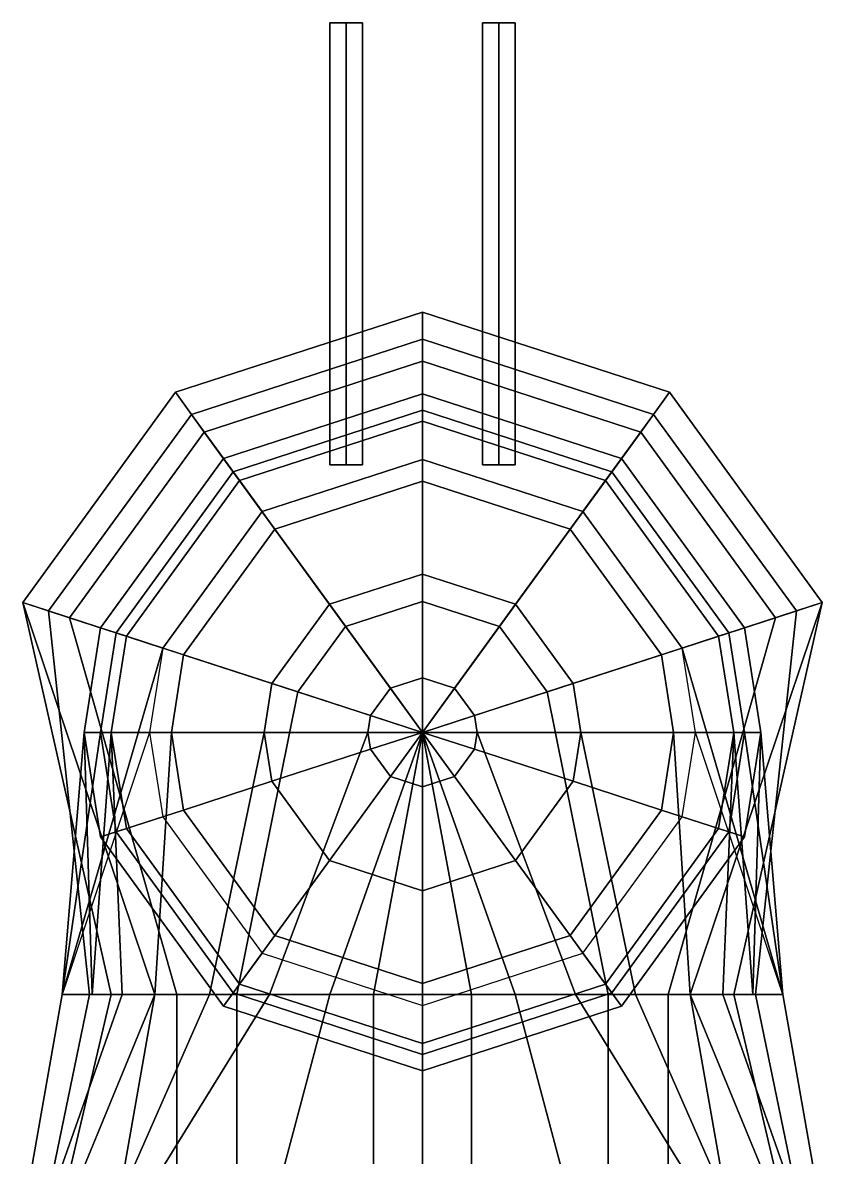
# Model space of a CAD drawing. Header units: millimetres. Extents: x -15.9 to 15.9, y -11.1 to 16.1.
# Drawn here: x -0.732 to 0.732, y 9.082 to 11.16 of the extents above; entities that cross this region are included whole.
import ezdxf

# ---------------------------------------------------------------- set-up
doc = ezdxf.new("R2010")
doc.units = ezdxf.units.MM
doc.layers.add('guns', color=1, linetype='Continuous')
doc.layers.add('turret', color=2, linetype='Continuous')

msp = doc.modelspace()

# ---------------------------------------------------------------- linework, layer by layer
for points in [[(0, 10.63, -0.6900000000000004), (0, 10.54, -0.8300000000000001), (-0.3996939715588823, 10.41013155617496, -0.8300000000000001), (-0.4525946442652051, 10.48294308566871, -0.6900000000000004)], [(0, 10.63, -0.5899999999999999), (0, 10.63, -0.6900000000000004), (-0.4525946442652051, 10.48294308566871, -0.6900000000000004), (-0.4525946442652051, 10.48294308566871, -0.5899999999999999)], [(0, 10.58, -0.46), (0, 10.63, -0.5899999999999999), (-0.4525946442652051, 10.48294308566871, -0.5899999999999999), (-0.4232053816505807, 10.44249223594996, -0.46)], [(0.452594644265206, 10.48294308566871, -0.6900000000000004), (0.3996939715588832, 10.41013155617496, -0.8300000000000001), (3.641184576075318e-15, 10.53999999999999, -0.8300000000000098), (0, 10.63, -0.6900000000000004)], [(0.452594644265206, 10.48294308566871, -0.5899999999999999), (0.452594644265206, 10.48294308566871, -0.6900000000000004), (0, 10.63, -0.6900000000000004), (0, 10.63, -0.5899999999999999)], [(0.4232053816505816, 10.44249223594996, -0.46), (0.452594644265206, 10.48294308566871, -0.5899999999999999), (-1.165734175856414e-15, 10.63, -0.5899999999999999), (0, 10.58, -0.46)], [(0, 10.36, -0.2000000000000002), (0, 10.58, -0.46), (-0.4232053816505807, 10.44249223594996, -0.46), (-0.2938926261462376, 10.26450849718747, -0.2000000000000002)], [(0.2938926261462385, 10.26450849718747, -0.2000000000000002), (0.4232053816505816, 10.44249223594996, -0.46), (0, 10.58, -0.46), (5.551115123125783e-17, 10.36, -0.2000000000000002)], [(0, 10.54, -0.8300000000000001), (0, 10.1, -1.06), (-0.1410684605501947, 10.05416407864999, -1.06), (-0.3996939715588826, 10.41013155617496, -0.8300000000000001)], [(0.3996939715588832, 10.41013155617496, -0.8300000000000001), (0.1410684605501951, 10.05416407864999, -1.06), (-2.775557561562891e-17, 10.1, -1.06), (0, 10.54, -0.8300000000000001)], [(-0.4232053816505807, 10.44249223594996, -0.46), (-0.4525946442652051, 10.48294308566871, -0.5899999999999999), (-0.7323135175472686, 10.09794308566871, -0.5899999999999999), (-0.6847606917325102, 10.08249223594996, -0.46)], [(-0.4525946442652051, 10.48294308566871, -0.5899999999999999), (-0.4525946442652051, 10.48294308566871, -0.6900000000000004), (-0.7323135175472686, 10.09794308566871, -0.6900000000000004), (-0.7323135175472686, 10.09794308566871, -0.5899999999999999)], [(-0.4525946442652051, 10.48294308566871, -0.6900000000000004), (-0.3996939715588823, 10.41013155617496, -0.8300000000000001), (-0.6467184310807053, 10.07013155617496, -0.8300000000000001), (-0.7323135175472686, 10.09794308566871, -0.6900000000000004)], [(0.7323135175472704, 10.09794308566871, -0.6900000000000004), (0.6467184310807053, 10.07013155617496, -0.8300000000000001), (0.3996939715588832, 10.41013155617496, -0.8300000000000001), (0.452594644265206, 10.48294308566871, -0.6900000000000004)], [(0.684760691732512, 10.08249223594996, -0.46), (0.7323135175472704, 10.09794308566871, -0.5899999999999999), (0.4525946442652048, 10.48294308566871, -0.5899999999999999), (0.4232053816505816, 10.44249223594996, -0.46)], [(0.7323135175472704, 10.09794308566871, -0.5899999999999999), (0.7323135175472704, 10.09794308566871, -0.6900000000000004), (0.452594644265206, 10.48294308566871, -0.6900000000000004), (0.452594644265206, 10.48294308566871, -0.5899999999999999)], [(-0.2938926261462376, 10.26450849718747, -0.2000000000000002), (-0.4232053816505807, 10.44249223594996, -0.46), (-0.6847606917325102, 10.08249223594996, -0.46), (-0.4755282581475786, 10.01450849718747, -0.2000000000000002)], [(0.4755282581475786, 10.01450849718747, -0.2000000000000002), (0.684760691732512, 10.08249223594996, -0.46), (0.4232053816505816, 10.44249223594996, -0.46), (0.2938926261462385, 10.26450849718747, -0.2000000000000002)], [(-0.3996939715588823, 10.41013155617496, -0.8300000000000001), (-0.1410684605501951, 10.05416407864999, -1.06), (-0.2282535639108385, 9.934164078649987, -1.06), (-0.6467184310807053, 10.07013155617496, -0.8300000000000001)], [(0.6467184310807053, 10.07013155617496, -0.8300000000000001), (0.2282535639108385, 9.934164078649987, -1.06), (0.141068460550195, 10.05416407864999, -1.06), (0.3996939715588832, 10.41013155617496, -0.8300000000000001)], [(0, 10.36, -0.1100000000000003), (0, 10.36, -0.2000000000000002), (-0.2938926261462376, 10.26450849718747, -0.2000000000000002), (-0.2938926261462376, 10.26450849718747, -0.1100000000000003)], [(0.2938926261462385, 10.26450849718747, -0.1100000000000003), (0.2938926261462385, 10.26450849718747, -0.2000000000000002), (0, 10.36, -0.2000000000000002), (0, 10.36, -0.1100000000000003)], [(-0.2938926261462376, 10.26450849718747, -0.1100000000000003), (-0.2938926261462376, 10.26450849718747, -0.2000000000000002), (-0.4755282581475786, 10.01450849718747, -0.2000000000000002), (-0.4755282581475786, 10.01450849718747, -0.1100000000000003)], [(0.4755282581475786, 10.01450849718747, -0.1100000000000003), (0.4755282581475786, 10.01450849718747, -0.2000000000000002), (0.2938926261462385, 10.26450849718747, -0.2000000000000002), (0.2938926261462385, 10.26450849718747, -0.1100000000000003)], [(-0.7323135175472686, 10.09794308566871, -0.6900000000000004), (-0.6467184310807053, 10.07013155617496, -0.8300000000000001), (-0.4500000000000028, 9.38, -1.150000000000001), (-0.4899999999999949, 9.38, -1.13)], [(-0.7323135175472686, 10.09794308566871, -0.5899999999999999), (-0.7323135175472686, 10.09794308566871, -0.6900000000000004), (-0.4899999999999949, 9.38, -1.13), (-0.5700000000000003, 9.38, -1.05)], [(-0.6847606917325102, 10.08249223594996, -0.46), (-0.7323135175472686, 10.09794308566871, -0.5899999999999999), (-0.5700000000000003, 9.38, -1.05), (-0.6099999999999994, 9.38, -0.910000000000001)], [(-0.4755282581475786, 10.01450849718747, -0.2000000000000002), (-0.6847606917325102, 10.08249223594996, -0.46), (-0.6099999999999994, 9.38, -0.910000000000001), (-0.6599999999999966, 9.38, -0.6200000000000001)], [(0, 10.1, -1.06), (0, 9.86, -1.120000000000001), (0, 9.86, -1.120000000000001), (-0.1410684605501947, 10.05416407864999, -1.06)], [(0.1410684605501951, 10.05416407864999, -1.06), (3.635980405647388e-15, 9.86, -1.120000000000001), (3.635980405647388e-15, 9.86, -1.120000000000001), (-2.775557561562891e-17, 10.1, -1.06)], [(0.4899999999999943, 9.379999999999992, -1.13), (0.4500000000000023, 9.379999999999992, -1.150000000000001), (0.6467184310807053, 10.07013155617496, -0.8300000000000001), (0.7323135175472715, 10.09794308566871, -0.6900000000000004)], [(0.6599999999999961, 9.379999999999992, -0.6200000000000001), (0.6099999999999989, 9.379999999999992, -0.910000000000001), (0.684760691732512, 10.08249223594996, -0.46), (0.4755282581475786, 10.01450849718747, -0.2000000000000002)], [(0.5699999999999926, 9.379999999999992, -1.05), (0.4899999999999943, 9.379999999999992, -1.13), (0.7323135175472715, 10.09794308566871, -0.6900000000000004), (0.7323135175472715, 10.09794308566871, -0.5899999999999999)], [(0.6099999999999989, 9.379999999999992, -0.910000000000001), (0.5699999999999926, 9.379999999999992, -1.05), (0.7323135175472704, 10.09794308566871, -0.5899999999999999), (0.684760691732512, 10.08249223594996, -0.46)], [(-0.6467184310807053, 10.07013155617496, -0.8300000000000001), (-0.2282535639108385, 9.934164078649987, -1.06), (-0.3400000000000034, 9.38, -1.170000000000001), (-0.4500000000000028, 9.38, -1.150000000000001)], [(0.4500000000000023, 9.379999999999992, -1.150000000000001), (0.3400000000000029, 9.379999999999992, -1.170000000000001), (0.2282535639108385, 9.934164078649987, -1.06), (0.6467184310807053, 10.07013155617496, -0.8300000000000001)], [(-0.1410684605501947, 10.05416407864999, -1.06), (4.996003610813204e-16, 9.860000000000001, -1.12), (0, 9.860000000000001, -1.12), (-0.2282535639108385, 9.934164078649987, -1.06)], [(0.2282535639108385, 9.934164078649987, -1.06), (3.635980405647388e-15, 9.860000000000003, -1.12), (3.635980405647388e-15, 9.860000000000003, -1.12), (0.141068460550195, 10.05416407864999, -1.06)], [(-0.4755282581475786, 10.01450849718747, -0.1100000000000003), (-0.4755282581475786, 10.01450849718747, -0.2000000000000002), (-0.6599999999999966, 9.38, -0.6200000000000001), (-0.6599999999999966, 9.38, -0.1100000000000003)], [(0.659999999999996, 9.379999999999992, -0.1100000000000003), (0.659999999999996, 9.379999999999992, -0.6200000000000001), (0.4755282581475786, 10.01450849718747, -0.2000000000000002), (0.4755282581475786, 10.01450849718747, -0.1100000000000003)], [(0, 9.38, -1.2), (-0.3400000000000034, 9.38, -1.170000000000001), (-0.2282535639108385, 9.934164078649987, -1.06), (0, 9.859999999999994, -1.120000000000002)], [(-1.115774139748282e-14, 9.859999999999998, -1.119999999999999), (0.2282535639108385, 9.934164078649987, -1.06), (0.3400000000000029, 9.379999999999992, -1.170000000000001), (0, 9.38, -1.2)], [(-0.6199999999999992, 9.860000000000001, 0.1900000000000004), (-0.6199999999999992, 9.860000000000001, 0.05999999999999961), (-0.6599999999999966, 9.38, -0.1100000000000003), (-0.6049999999999969, 9.38, 0.1749999999999998)], [(-0.6199999999999992, 9.860000000000001, 0.05999999999999961), (-0.5899999999999999, 9.860000000000001, -0.009999999999999787), (-0.6599999999999966, 9.38, -0.1100000000000003)], [(-0.5899999999999999, 9.860000000000001, -0.009999999999999787), (-0.5, 9.860000000000001, -0.1100000000000003), (-0.6599999999999966, 9.38, -0.1100000000000003)], [(-0.5700000000000003, 9.860000000000001, 0.3600000000000003), (-0.5700000000000003, 9.860000000000001, 0.3600000000000003), (-0.6199999999999992, 9.860000000000001, 0.1900000000000004), (-0.6049999999999969, 9.38, 0.1749999999999998)], [(-0.5700000000000003, 9.860000000000001, 0.3600000000000003), (-0.5700000000000003, 9.860000000000001, 0.3600000000000003), (-0.6049999999999969, 9.38, 0.1749999999999998), (-0.5499999999999972, 9.38, 0.46)], [(-0.4599999999999991, 9.860000000000001, 0.54), (-0.5700000000000003, 9.860000000000001, 0.3600000000000003), (-0.5499999999999972, 9.38, 0.46), (-0.4899999999999949, 9.38, 0.5900000000000007)], [(-0.2899999999999991, 9.860000000000001, 0.6900000000000004), (-0.4599999999999991, 9.860000000000001, 0.54), (-0.4899999999999949, 9.38, 0.5900000000000007), (-0.3900000000000006, 9.38, 0.71)], [(-0.0999999999999996, 9.860000000000001, 0.7700000000000005), (-0.2899999999999991, 9.860000000000001, 0.6900000000000004), (-0.3900000000000006, 9.38, 0.71), (-0.2800000000000009, 9.38, 0.79)], [(-2.092909179296498e-13, 9.859999999999063, 0.800000000000078), (-0.09999999999999964, 9.860000000000001, 0.7700000000000005), (-0.2800000000000011, 9.38, 0.79), (-0.1700000000000019, 9.38, 0.830000000000001)], [(-1.006139616066548e-14, 9.859999999999626, 0.8000000000000425), (-1.006139616066548e-14, 9.859999999999626, 0.8000000000000425), (-0.1700000000000017, 9.38, 0.830000000000001), (-0.09000000000000341, 9.379999999999923, 0.8500000000000085)], [(-0.0899999999999892, 9.379999999999999, 0.8500000000000005), (0.09000000000000286, 9.379999999999992, 0.8500000000000005), (-5.694056337557056e-14, 9.859999999999877, 0.8000000000000167)], [(0.09000000000000286, 9.379999999999992, 0.8500000000000005), (0.1700000000000012, 9.379999999999992, 0.830000000000001), (2.828293155232586e-12, 9.859999999999063, 0.8000000000009893)], [(0.1700000000000012, 9.379999999999992, 0.830000000000001), (0.2800000000000006, 9.379999999999992, 0.79), (0.1000000000000032, 9.860000000000001, 0.7700000000000005), (4.890504667898199e-12, 9.859999999993242, 0.8000000000025045)], [(0.2800000000000005, 9.379999999999992, 0.79), (0.39, 9.379999999999992, 0.71), (0.2900000000000027, 9.860000000000001, 0.6900000000000004), (0.1000000000000032, 9.860000000000001, 0.7700000000000005)], [(0.39, 9.379999999999992, 0.71), (0.4899999999999943, 9.379999999999992, 0.5900000000000007), (0.4600000000000026, 9.860000000000001, 0.54), (0.2900000000000026, 9.860000000000001, 0.6900000000000004)], [(0.4899999999999943, 9.379999999999992, 0.5900000000000007), (0.5499999999999966, 9.379999999999992, 0.46), (0.5700000000000038, 9.860000000000001, 0.3600000000000003), (0.4600000000000026, 9.860000000000001, 0.54)], [(0.659999999999996, 9.379999999999992, -0.1100000000000003), (0.659999999999996, 9.379999999999992, -0.1100000000000003), (0.5000000000000036, 9.860000000000001, -0.1100000000000003), (0.5900000000000034, 9.860000000000001, -0.009999999999999787)], [(0.5499999999999966, 9.379999999999992, 0.46), (0.6049999999999963, 9.379999999999992, 0.1749999999999998), (0.5700000000000038, 9.860000000000001, 0.3600000000000003)], [(0.5700000000000038, 9.860000000000001, 0.3600000000000003), (0.6049999999999963, 9.379999999999992, 0.1749999999999998), (0.6200000000000028, 9.860000000000001, 0.1900000000000004)], [(0.659999999999996, 9.379999999999992, -0.1100000000000003), (0.659999999999996, 9.379999999999992, -0.1100000000000003), (0.5900000000000034, 9.860000000000001, -0.009999999999999787), (0.6200000000000028, 9.860000000000001, 0.05999999999999961)], [(0.6049999999999963, 9.379999999999992, 0.1749999999999998), (0.659999999999996, 9.379999999999992, -0.1100000000000003), (0.6200000000000028, 9.860000000000001, 0.05999999999999961), (0.6200000000000028, 9.860000000000001, 0.1900000000000004)], [(-0.5499999999999972, 9.38, 0.46), (-0.6599999999999966, 9.38, -0.1100000000000003), (-0.7199999999999989, 9.040000000000001, 0.1399999999999997), (-0.6699999999999946, 9.040000000000001, 0.46)], [(-0.6599999999999966, 9.38, -0.6200000000000001), (-0.6099999999999994, 9.38, -0.910000000000001), (-0.6799999999999997, 9.040000000000001, -0.910000000000001), (-0.7199999999999989, 9.040000000000001, -0.6200000000000001)], [(-0.6599999999999966, 9.38, -0.1100000000000003), (-0.6599999999999966, 9.38, -0.6200000000000001), (-0.7199999999999989, 9.040000000000001, -0.6200000000000001), (-0.7199999999999989, 9.040000000000001, 0.1399999999999997)], [(-0.6099999999999994, 9.38, -0.910000000000001), (-0.5700000000000003, 9.38, -1.05), (-0.6499999999999986, 9.040000000000001, -1.06), (-0.6799999999999997, 9.040000000000001, -0.910000000000001)], [(-0.4899999999999949, 9.38, 0.5900000000000007), (-0.5499999999999972, 9.38, 0.46), (-0.6699999999999946, 9.040000000000001, 0.46), (-0.6300000000000026, 9.040000000000001, 0.6100000000000003)], [(-0.5700000000000003, 9.38, -1.05), (-0.4899999999999949, 9.38, -1.13), (-0.5500000000000043, 9.040000000000001, -1.150000000000001), (-0.6499999999999986, 9.040000000000001, -1.06)], [(-0.3900000000000006, 9.38, 0.71), (-0.4899999999999949, 9.38, 0.5900000000000007), (-0.6300000000000026, 9.040000000000001, 0.6100000000000003), (-0.5399999999999991, 9.040000000000001, 0.7600000000000007)], [(-0.4899999999999949, 9.38, -1.13), (-0.4500000000000028, 9.38, -1.150000000000001), (-0.4499999999999957, 9.040000000000001, -1.180000000000001), (-0.5500000000000043, 9.040000000000001, -1.150000000000001)], [(-0.2800000000000011, 9.38, 0.79), (-0.3900000000000006, 9.38, 0.71), (-0.5399999999999991, 9.040000000000001, 0.7600000000000007), (-0.490000000000002, 9.040000000000001, 0.79)], [(-0.1700000000000017, 9.38, 0.830000000000001), (-0.2800000000000011, 9.38, 0.79), (-0.490000000000002, 9.040000000000001, 0.79), (-0.259999999999998, 9.040000000000001, 0.8800000000000003)], [(-0.4500000000000028, 9.38, -1.150000000000001), (-0.3400000000000034, 9.38, -1.170000000000001), (-0.3399999999999963, 9.040000000000001, -1.2), (-0.4499999999999957, 9.040000000000001, -1.180000000000001)], [(-5.551115123125783e-16, 9.040000000000001, -1.22), (-0.3399999999999963, 9.040000000000001, -1.2), (-0.3400000000000034, 9.38, -1.170000000000001), (0, 9.38, -1.2)], [(-0.09000000000000341, 9.38, 0.8500000000000005), (-0.1700000000000017, 9.38, 0.830000000000001), (-0.259999999999998, 9.040000000000001, 0.8800000000000003), (-0.0899999999999963, 9.040000000000001, 0.9200000000000004)], [(-0.0899999999999963, 9.040000000000001, 0.9200000000000004), (0.08999999999999575, 9.039999999999996, 0.9200000000000004), (0.09000000000000286, 9.379999999999992, 0.8500000000000005), (-0.09000000000000341, 9.38, 0.8500000000000005)], [(0, 9.38, -1.2), (0.3400000000000029, 9.379999999999992, -1.170000000000001), (0.3399999999999958, 9.039999999999996, -1.2), (-5.551115123125783e-16, 9.040000000000001, -1.22)], [(0.08999999999999575, 9.039999999999996, 0.9200000000000004), (0.2599999999999975, 9.039999999999996, 0.8800000000000003), (0.1700000000000012, 9.379999999999992, 0.830000000000001), (0.09000000000000286, 9.379999999999992, 0.8500000000000005)], [(0.2599999999999975, 9.039999999999996, 0.8800000000000003), (0.4900000000000014, 9.039999999999996, 0.79), (0.2800000000000006, 9.379999999999992, 0.79), (0.1700000000000012, 9.379999999999992, 0.830000000000001)], [(0.4900000000000014, 9.039999999999996, 0.79), (0.5399999999999986, 9.039999999999996, 0.7600000000000007), (0.39, 9.379999999999992, 0.71), (0.2800000000000006, 9.379999999999992, 0.79)], [(0.4499999999999952, 9.039999999999996, -1.180000000000001), (0.3399999999999958, 9.039999999999996, -1.2), (0.3400000000000029, 9.379999999999992, -1.170000000000001), (0.4500000000000023, 9.379999999999992, -1.150000000000001)], [(0.5399999999999986, 9.039999999999996, 0.7600000000000007), (0.630000000000002, 9.039999999999996, 0.6100000000000003), (0.4899999999999943, 9.379999999999992, 0.5900000000000007), (0.39, 9.379999999999992, 0.71)], [(0.5500000000000037, 9.039999999999996, -1.150000000000001), (0.4499999999999952, 9.039999999999996, -1.180000000000001), (0.4500000000000023, 9.379999999999992, -1.150000000000001), (0.4899999999999943, 9.379999999999992, -1.13)], [(0.649999999999998, 9.039999999999996, -1.06), (0.5500000000000037, 9.039999999999996, -1.150000000000001), (0.4899999999999943, 9.379999999999992, -1.13), (0.5699999999999926, 9.379999999999992, -1.05)], [(0.630000000000002, 9.039999999999996, 0.6100000000000003), (0.669999999999994, 9.039999999999996, 0.46), (0.5499999999999966, 9.379999999999992, 0.46), (0.4899999999999943, 9.379999999999992, 0.5900000000000007)], [(0.669999999999994, 9.039999999999996, 0.46), (0.7199999999999983, 9.039999999999996, 0.1399999999999997), (0.659999999999996, 9.379999999999992, -0.1100000000000003), (0.5499999999999966, 9.379999999999992, 0.46)], [(0.6799999999999992, 9.039999999999996, -0.910000000000001), (0.649999999999998, 9.039999999999996, -1.06), (0.5699999999999926, 9.379999999999992, -1.05), (0.6099999999999989, 9.379999999999992, -0.910000000000001)], [(0.7199999999999983, 9.039999999999996, -0.6200000000000001), (0.6799999999999992, 9.039999999999996, -0.910000000000001), (0.6099999999999989, 9.379999999999992, -0.910000000000001), (0.659999999999996, 9.379999999999992, -0.6200000000000001)], [(0.7199999999999983, 9.039999999999996, 0.1399999999999997), (0.7199999999999983, 9.039999999999996, -0.6200000000000001), (0.659999999999996, 9.379999999999992, -0.6200000000000001), (0.659999999999996, 9.379999999999992, -0.1100000000000003)]]:
    msp.add_3dface(points)
at = {"layer": 'guns'}
for points in [[(-0.17, 10.35, 0.08000000000000007), (-0.1400000000000001, 10.35, 0.1100000000000003), (-0.14, 11.16, 0.1100000000000003), (-0.17, 11.16, 0.08000000000000007)], [(-0.1400000000000001, 10.35, 0.04999999999999982), (-0.17, 10.35, 0.08000000000000007), (-0.17, 11.16, 0.08000000000000007), (-0.14, 11.16, 0.04999999999999982)], [(-0.17, 11.16, 0.08000000000000007), (-0.14, 11.16, 0.1100000000000003), (-0.11, 11.16, 0.08000000000000007), (-0.14, 11.16, 0.04999999999999982)], [(-0.1400000000000001, 10.35, 0.1100000000000003), (-0.1100000000000001, 10.35, 0.08000000000000007), (-0.11, 11.16, 0.08000000000000007), (-0.14, 11.16, 0.1100000000000003)], [(-0.1100000000000001, 10.35, 0.08000000000000007), (-0.1400000000000001, 10.35, 0.04999999999999982), (-0.14, 11.16, 0.04999999999999982), (-0.11, 11.16, 0.08000000000000007)], [(0.11, 11.16, 0.08000000000000007), (0.14, 11.16, 0.1100000000000003), (0.17, 11.16, 0.08000000000000007), (0.14, 11.16, 0.04999999999999982)], [(0.14, 10.35, 0.04999999999999982), (0.11, 10.35, 0.08000000000000007), (0.11, 11.16, 0.08000000000000007), (0.14, 11.16, 0.04999999999999982)], [(0.11, 10.35, 0.08000000000000007), (0.14, 10.35, 0.1100000000000003), (0.14, 11.16, 0.1100000000000003), (0.11, 11.16, 0.08000000000000007)], [(0.1699999999999999, 10.35, 0.08000000000000007), (0.14, 10.35, 0.04999999999999982), (0.14, 11.16, 0.04999999999999982), (0.17, 11.16, 0.08000000000000007)], [(0.14, 10.35, 0.1100000000000003), (0.1699999999999999, 10.35, 0.08000000000000007), (0.17, 11.16, 0.08000000000000007), (0.14, 11.16, 0.1100000000000003)]]:
    msp.add_3dface(points, dxfattribs=at)
at = {"layer": 'turret'}
for points in [[(0, 10.48, 0.05999999999999961), (-0.3644268564213351, 10.36159053651247, 0.05999999999999961), (-0.3644268564213351, 10.36159053651247, 0.1900000000000004), (0, 10.48, 0.1900000000000004)], [(0, 10.45, -0.009999999999999787), (-0.3467932988525643, 10.33732002668122, -0.009999999999999787), (-0.3644268564213345, 10.36159053651247, 0.05999999999999961), (-1.332267629550188e-15, 10.48, 0.05999999999999961)], [(-1.332267629550188e-15, 10.48, 0.1900000000000066), (-0.3644268564213403, 10.36159053651246, 0.1899999999999977), (-0.3350375938067112, 10.32113968679372, 0.3600000000000003), (0, 10.43, 0.3600000000000003)], [(0.3644268564213347, 10.36159053651247, 0.05999999999999961), (-1.332267629550188e-15, 10.48, 0.05999999999999961), (-1.332267629550188e-15, 10.48, 0.1900000000000004), (0.3644268564213347, 10.36159053651247, 0.1900000000000004)], [(0.3467932988525613, 10.33732002668122, -0.009999999999999787), (-7.105427357601002e-15, 10.45, -0.01000000000000512), (-1.332267629550188e-15, 10.48, 0.05999999999999428), (0.3644268564213347, 10.36159053651247, 0.05999999999999339)], [(0.3644268564213347, 10.36159053651247, 0.1900000000000004), (-6.272760089132134e-15, 10.47999999999999, 0.1900000000000066), (0, 10.43, 0.3600000000000003), (0.3350375938067121, 10.32113968679372, 0.3600000000000003)], [(0, 10.36, -0.1100000000000003), (-0.2938926261462376, 10.26450849718747, -0.1100000000000003), (-0.3467932988525643, 10.33732002668122, -0.009999999999999787), (0, 10.45, -0.009999999999999787)], [(0.2938926261462385, 10.26450849718747, -0.1100000000000003), (0, 10.36, -0.1100000000000003), (-7.105427357601002e-15, 10.45, -0.01000000000000512), (0.3467932988525613, 10.33732002668122, -0.009999999999999787)], [(0, 10.43, 0.3600000000000003), (-0.3350375938067112, 10.32113968679372, 0.3600000000000003), (-0.2703812160545399, 10.23214781741247, 0.5399999999999867), (0, 10.32, 0.54)], [(0.3350375938067121, 10.32113968679372, 0.3600000000000003), (0, 10.43, 0.3600000000000003), (0, 10.32, 0.54), (0.2703812160545391, 10.23214781741247, 0.54)], [(-0.3644268564213338, 10.36159053651247, 0.05999999999999961), (-0.5896550401029952, 10.05159053651247, 0.05999999999999961), (-0.5896550401029952, 10.05159053651247, 0.1900000000000004), (-0.3644268564213338, 10.36159053651247, 0.1900000000000004)], [(-0.3467932988525604, 10.33732002668122, -0.009999999999999787), (-0.5611233446141419, 10.04232002668122, -0.009999999999999787), (-0.5896550401029949, 10.05159053651247, 0.05999999999999517), (-0.3644268564213334, 10.36159053651247, 0.05999999999999517)], [(-0.3644268564213341, 10.36159053651247, 0.1900000000000048), (-0.5896550401029955, 10.05159053651247, 0.1900000000000048), (-0.5421022142882386, 10.03613968679372, 0.3600000000000003), (-0.3350375938067112, 10.32113968679372, 0.3600000000000003)], [(0.589655040102997, 10.05159053651247, 0.1900000000000004), (0.3644268564213347, 10.36159053651247, 0.1900000000000004), (0.3350375938067121, 10.32113968679372, 0.3600000000000003), (0.5421022142882403, 10.03613968679372, 0.3600000000000003)], [(0.5611233446141419, 10.04232002668122, -0.009999999999999787), (0.3467932988525542, 10.33732002668121, -0.01000000000000512), (0.3644268564213333, 10.36159053651247, 0.05999999999999428), (0.589655040102997, 10.05159053651247, 0.05999999999999961)], [(0.589655040102997, 10.05159053651247, 0.05999999999999961), (0.3644268564213347, 10.36159053651247, 0.05999999999999339), (0.3644268564213347, 10.36159053651247, 0.1899999999999942), (0.589655040102997, 10.05159053651247, 0.1900000000000004)], [(-0.2938926261462376, 10.26450849718747, -0.1100000000000003), (-0.4755282581475786, 10.01450849718747, -0.1100000000000003), (-0.5611233446141384, 10.04232002668122, -0.009999999999994458), (-0.3467932988525587, 10.33732002668122, -0.009999999999994458)], [(0.4755282581475786, 10.01450849718747, -0.1100000000000003), (0.2938926261462385, 10.26450849718747, -0.1100000000000003), (0.3467932988525542, 10.33732002668121, -0.01000000000000512), (0.5611233446141419, 10.04232002668122, -0.009999999999999787)], [(-0.3350375938067112, 10.32113968679372, 0.3600000000000003), (-0.5421022142882402, 10.03613968679372, 0.3600000000000048), (-0.4374859974957719, 10.00214781741248, 0.54), (-0.2703812160545382, 10.23214781741247, 0.54)], [(0, 10.32, 0.54), (-0.2703812160545399, 10.23214781741247, 0.5399999999999867), (-0.1704577231648177, 10.09461492836873, 0.6900000000000004), (0, 10.15, 0.6900000000000004)], [(0.2703812160545391, 10.23214781741247, 0.54), (7.271960811294775e-15, 10.32000000000001, 0.5399999999999867), (0, 10.15, 0.6900000000000004), (0.1704577231648186, 10.09461492836873, 0.6900000000000004)], [(0.5421022142882403, 10.03613968679372, 0.3600000000000003), (0.3350375938067121, 10.32113968679372, 0.3600000000000003), (0.2703812160545391, 10.23214781741247, 0.54), (0.4374859974957719, 10.00214781741247, 0.54)], [(-0.270381216054538, 10.23214781741249, 0.5399999999999867), (-0.4374859974957774, 10.00214781741248, 0.5399999999999903), (-0.2758063897255951, 9.949614928368735, 0.6900000000000004), (-0.1704577231648177, 10.09461492836873, 0.6900000000000004)], [(0.4374859974957719, 10.00214781741247, 0.54), (0.2703812160545236, 10.23214781741248, 0.5399999999999867), (0.1704577231648186, 10.09461492836873, 0.6900000000000004), (0.2758063897255951, 9.949614928368733, 0.6900000000000004)], [(0, 10.15, 0.6900000000000004), (-0.1704577231648177, 10.09461492836873, 0.6900000000000004), (-0.05877852522924835, 9.940901699437491, 0.7700000000000005), (0, 9.96, 0.7700000000000005)], [(0.1704577231648186, 10.09461492836873, 0.6900000000000004), (0, 10.15, 0.6900000000000004), (0, 9.96, 0.7700000000000005), (0.05877852522924876, 9.940901699437495, 0.7700000000000005)], [(-0.1704577231648177, 10.09461492836873, 0.6900000000000004), (-0.2758063897256007, 9.949614928368737, 0.6899999999999906), (-0.09510565162951679, 9.890901699437494, 0.7700000000000005), (-0.05877852522924787, 9.940901699437495, 0.7700000000000005)], [(0.2758063897255951, 9.949614928368733, 0.6900000000000004), (0.1704577231648186, 10.09461492836873, 0.6900000000000004), (0.05877852522924876, 9.940901699437495, 0.7700000000000005), (0.09510565162951679, 9.890901699437494, 0.7700000000000005)], [(-0.5896550401029939, 10.05159053651247, 0.05999999999999961), (-0.6199999999999992, 9.860000000000001, 0.05999999999999961), (-0.6199999999999992, 9.860000000000001, 0.1900000000000004), (-0.5896550401029939, 10.05159053651247, 0.1900000000000004)], [(-0.5611233446141403, 10.04232002668122, -0.009999999999994458), (-0.5899999999999999, 9.860000000000001, -0.009999999999999787), (-0.6199999999999992, 9.860000000000001, 0.05999999999999961), (-0.5896550401029952, 10.05159053651247, 0.05999999999999961)], [(-0.5896550401029937, 10.05159053651247, 0.1900000000000048), (-0.6199999999999992, 9.860000000000001, 0.1900000000000004), (-0.5700000000000003, 9.860000000000001, 0.3600000000000003), (-0.5421022142882386, 10.03613968679372, 0.3600000000000003)], [(-0.4755282581475786, 10.01450849718747, -0.1100000000000003), (-0.5, 9.860000000000001, -0.1100000000000003), (-0.5899999999999999, 9.860000000000001, -0.009999999999999787), (-0.5611233446141403, 10.04232002668122, -0.009999999999994458)], [(0.5000000000000036, 9.860000000000001, -0.1100000000000003), (0.4755282581475786, 10.01450849718747, -0.1100000000000003), (0.561123344614143, 10.04232002668122, -0.009999999999999787), (0.5900000000000034, 9.860000000000001, -0.009999999999999787)], [(0.6200000000000028, 9.860000000000001, 0.1900000000000004), (0.589655040102997, 10.05159053651247, 0.1900000000000004), (0.5421022142882403, 10.03613968679372, 0.3600000000000003), (0.5700000000000038, 9.860000000000001, 0.3600000000000003)], [(0.5900000000000034, 9.860000000000001, -0.009999999999999787), (0.561123344614143, 10.04232002668122, -0.009999999999999787), (0.5896550401029945, 10.05159053651248, 0.05999999999999961), (0.6200000000000028, 9.860000000000001, 0.05999999999999961)], [(0.6200000000000028, 9.860000000000001, 0.05999999999999961), (0.589655040102997, 10.05159053651247, 0.05999999999999339), (0.589655040102997, 10.05159053651247, 0.1900000000000004), (0.6200000000000028, 9.860000000000001, 0.1900000000000004)], [(-0.5421022142882386, 10.03613968679372, 0.3600000000000003), (-0.5700000000000003, 9.860000000000001, 0.3600000000000003), (-0.4599999999999991, 9.860000000000001, 0.54), (-0.4374859974957719, 10.00214781741248, 0.54)], [(0.5700000000000038, 9.860000000000001, 0.3600000000000003), (0.5421022142882403, 10.03613968679372, 0.3600000000000003), (0.4374859974957505, 10.00214781741247, 0.5400000000000027), (0.4600000000000026, 9.860000000000001, 0.54)], [(-0.4374859974957789, 10.00214781741248, 0.5399999999999876), (-0.4599999999999991, 9.860000000000001, 0.54), (-0.2899999999999991, 9.860000000000001, 0.6900000000000004), (-0.2758063897255951, 9.949614928368735, 0.6900000000000004)], [(0.4600000000000026, 9.860000000000001, 0.54), (0.4374859974957505, 10.00214781741247, 0.5400000000000027), (0.2758063897255951, 9.949614928368733, 0.6900000000000004), (0.2900000000000027, 9.860000000000001, 0.6900000000000004)], [(0, 9.96, 0.7700000000000005), (-0.05877852522924835, 9.940901699437491, 0.7700000000000005), (-1.006139616066548e-14, 9.859999999999985, 0.8000000000000034)], [(0.05877852522924876, 9.940901699437495, 0.7700000000000005), (2.933764342571976e-14, 9.960000000000042, 0.7700000000000005), (-5.694056337546272e-14, 9.860000000000001, 0.7999999999999794)], [(-0.2758063897255951, 9.949614928368735, 0.6900000000000004), (-0.2899999999999991, 9.860000000000001, 0.6900000000000004), (-0.09999999999999964, 9.860000000000001, 0.7700000000000005), (-0.09510565162954035, 9.890901699437501, 0.7699999999999898)], [(-0.05877852522924787, 9.940901699437495, 0.7700000000000005), (-0.09510565162951853, 9.890901699437494, 0.7699999999999969), (-4.996003610813204e-15, 9.859999999999985, 0.8000000000000052), (-7.244205235679146e-15, 9.860000000000001, 0.799999999999998)], [(0.09510565162951679, 9.890901699437494, 0.7700000000000005), (0.05877852522924876, 9.940901699437637, 0.7699999999999578), (1.644517855226013e-14, 9.859999999999978, 0.8000000000000123)], [(0.2900000000000027, 9.860000000000001, 0.6900000000000004), (0.2758063897255119, 9.949614928368707, 0.690000000000043), (0.09510565162938163, 9.890901699437538, 0.7700000000000431), (0.1000000000000032, 9.860000000000001, 0.7700000000000005)], [(-0.09510565162951679, 9.890901699437494, 0.7700000000000005), (-0.09999999999999964, 9.860000000000001, 0.7700000000000005), (-5.694056337546272e-14, 9.860000000000001, 0.7999999999999892)], [(0.1000000000000032, 9.860000000000001, 0.7700000000000005), (0.09510565162938163, 9.890901699437538, 0.7700000000000431), (-5.694056337546272e-14, 9.860000000000078, 0.7999999999999714)], [(-0.5900000000000034, 9.860000000000001, -0.009999999999999787), (-0.5611233446141431, 9.677679973318787, -0.009999999999999787), (-0.5896550401029946, 9.668409463487519, 0.05999999999999961), (-0.6200000000000028, 9.860000000000001, 0.05999999999999961)], [(-0.6200000000000028, 9.860000000000001, 0.05999999999999961), (-0.5896550401029971, 9.668409463487535, 0.05999999999999339), (-0.5896550401029971, 9.668409463487537, 0.1900000000000004), (-0.6200000000000028, 9.860000000000001, 0.1900000000000004)], [(-0.6200000000000028, 9.860000000000001, 0.1900000000000004), (-0.5896550401029971, 9.668409463487537, 0.1900000000000004), (-0.5421022142882405, 9.683860313206283, 0.3600000000000003), (-0.5700000000000038, 9.860000000000001, 0.3600000000000003)], [(-0.5000000000000036, 9.860000000000001, -0.1100000000000003), (-0.4755282581475786, 9.70549150281253, -0.1100000000000003), (-0.5611233446141431, 9.677679973318787, -0.009999999999999787), (-0.5900000000000034, 9.860000000000001, -0.009999999999999787)], [(-0.5700000000000038, 9.860000000000001, 0.3600000000000003), (-0.5421022142882405, 9.683860313206283, 0.3600000000000003), (-0.4374859974957505, 9.717852182587531, 0.5400000000000027), (-0.4600000000000026, 9.860000000000001, 0.54)], [(-0.4600000000000026, 9.860000000000001, 0.54), (-0.4374859974957505, 9.717852182587531, 0.5400000000000027), (-0.2758063897255951, 9.770385071631269, 0.6900000000000004), (-0.2900000000000027, 9.860000000000001, 0.6900000000000004)], [(-0.2900000000000027, 9.860000000000001, 0.6900000000000004), (-0.2758063897255119, 9.770385071631296, 0.690000000000043), (-0.09510565162938163, 9.829098300562464, 0.7700000000000431), (-0.1000000000000032, 9.860000000000001, 0.7700000000000005)], [(-0.1000000000000032, 9.860000000000001, 0.7700000000000005), (-0.09510565162938163, 9.829098300562464, 0.7700000000000431), (5.69405633754627e-14, 9.859999999999925, 0.7999999999999714)], [(-0.09510565162951679, 9.829098300562508, 0.7700000000000005), (-0.05877852522924877, 9.779098300562366, 0.7699999999999578), (-1.644517855226013e-14, 9.860000000000026, 0.8000000000000123)], [(-0.05877852522924877, 9.779098300562508, 0.7700000000000005), (-2.934988948925799e-14, 9.75999999999996, 0.7700000000000005), (5.694056337546272e-14, 9.860000000000001, 0.7999999999999794)], [(-1.224606353822375e-17, 9.760000000000002, 0.7700000000000005), (0.05877852522924834, 9.779098300562511, 0.7700000000000005), (1.006139616066548e-14, 9.860000000000015, 0.8000000000000034)], [(0.09510565162951679, 9.829098300562508, 0.7700000000000005), (0.09999999999999964, 9.860000000000001, 0.7700000000000005), (5.694056337546272e-14, 9.860000000000001, 0.7999999999999892)], [(0.05877852522924785, 9.779098300562508, 0.7700000000000005), (0.09510565162951853, 9.829098300562508, 0.7699999999999969), (4.996003610813206e-15, 9.860000000000019, 0.8000000000000052), (7.244205235679146e-15, 9.860000000000001, 0.799999999999998)], [(0.2758063897255951, 9.770385071631267, 0.6900000000000004), (0.2899999999999991, 9.860000000000001, 0.6900000000000004), (0.09999999999999964, 9.860000000000001, 0.7700000000000005), (0.09510565162954035, 9.829098300562501, 0.7699999999999898)], [(0.4374859974957789, 9.717852182587524, 0.5399999999999876), (0.4599999999999991, 9.860000000000001, 0.54), (0.2899999999999991, 9.860000000000001, 0.6900000000000004), (0.2758063897255951, 9.770385071631267, 0.6900000000000004)], [(0.5421022142882385, 9.683860313206281, 0.3600000000000003), (0.5700000000000003, 9.860000000000001, 0.3600000000000003), (0.4599999999999991, 9.860000000000001, 0.54), (0.4374859974957719, 9.717852182587526, 0.54)], [(0.4755282581475786, 9.705491502812528, -0.1100000000000003), (0.5, 9.860000000000001, -0.1100000000000003), (0.5899999999999999, 9.860000000000001, -0.009999999999999787), (0.5611233446141402, 9.677679973318781, -0.009999999999994458)], [(0.5896550401029936, 9.668409463487533, 0.1900000000000048), (0.6199999999999992, 9.860000000000001, 0.1900000000000004), (0.5700000000000003, 9.860000000000001, 0.3600000000000003), (0.5421022142882385, 9.683860313206281, 0.3600000000000003)], [(0.5611233446141402, 9.677679973318781, -0.009999999999994458), (0.5899999999999999, 9.860000000000001, -0.009999999999999787), (0.6199999999999992, 9.860000000000001, 0.05999999999999961), (0.5896550401029951, 9.668409463487535, 0.05999999999999961)], [(0.5896550401029937, 9.668409463487535, 0.05999999999999961), (0.6199999999999992, 9.860000000000001, 0.05999999999999961), (0.6199999999999992, 9.860000000000001, 0.1900000000000004), (0.5896550401029937, 9.668409463487535, 0.1900000000000004)], [(-0.2758063897255951, 9.770385071631269, 0.6900000000000004), (-0.1704577231648186, 9.625385071631268, 0.6900000000000004), (-0.05877852522924877, 9.779098300562508, 0.7700000000000005), (-0.09510565162951679, 9.829098300562508, 0.7700000000000005)], [(0.1704577231648176, 9.625385071631268, 0.6900000000000004), (0.2758063897256007, 9.770385071631265, 0.6899999999999906), (0.09510565162951679, 9.829098300562508, 0.7700000000000005), (0.05877852522924785, 9.779098300562508, 0.7700000000000005)], [(-0.4374859974957719, 9.717852182587528, 0.54), (-0.2703812160545237, 9.487852182587522, 0.5399999999999867), (-0.1704577231648186, 9.625385071631268, 0.6900000000000004), (-0.2758063897255951, 9.770385071631269, 0.6900000000000004)], [(-0.1704577231648186, 9.625385071631268, 0.6900000000000004), (-3.551358426084887e-17, 9.570000000000002, 0.6900000000000004), (-1.224606353822375e-17, 9.760000000000002, 0.7700000000000005), (-0.05877852522924877, 9.779098300562508, 0.7700000000000005)], [(-3.551358426084887e-17, 9.570000000000002, 0.6900000000000004), (0.1704577231648176, 9.625385071631268, 0.6900000000000004), (0.05877852522924834, 9.779098300562511, 0.7700000000000005), (-1.224606353822375e-17, 9.760000000000002, 0.7700000000000005)], [(0.2703812160545379, 9.487852182587515, 0.5399999999999867), (0.4374859974957774, 9.717852182587524, 0.5399999999999903), (0.2758063897255951, 9.770385071631267, 0.6900000000000004), (0.1704577231648176, 9.625385071631268, 0.6900000000000004)], [(-0.5421022142882405, 9.683860313206283, 0.3600000000000003), (-0.3350375938067121, 9.398860313206283, 0.3600000000000003), (-0.2703812160545392, 9.487852182587527, 0.54), (-0.4374859974957719, 9.717852182587528, 0.54)], [(0.3350375938067111, 9.398860313206281, 0.3600000000000003), (0.5421022142882401, 9.683860313206283, 0.3600000000000048), (0.4374859974957719, 9.717852182587526, 0.54), (0.2703812160545382, 9.487852182587527, 0.54)], [(-0.4755282581475786, 9.70549150281253, -0.1100000000000003), (-0.2938926261462385, 9.45549150281253, -0.1100000000000003), (-0.3467932988525542, 9.382679973318789, -0.01000000000000512), (-0.561123344614142, 9.677679973318785, -0.009999999999999787)], [(0.2938926261462375, 9.455491502812528, -0.1100000000000003), (0.4755282581475786, 9.705491502812528, -0.1100000000000003), (0.5611233446141383, 9.677679973318781, -0.009999999999994458), (0.3467932988525587, 9.382679973318782, -0.009999999999994458)], [(-0.5896550401029971, 9.668409463487537, 0.1900000000000004), (-0.3644268564213347, 9.358409463487536, 0.1900000000000004), (-0.3350375938067121, 9.398860313206283, 0.3600000000000003), (-0.5421022142882405, 9.683860313206283, 0.3600000000000003)], [(-0.561123344614142, 9.677679973318785, -0.009999999999999787), (-0.3467932988525542, 9.382679973318789, -0.01000000000000512), (-0.3644268564213334, 9.358409463487533, 0.05999999999999428), (-0.5896550401029971, 9.668409463487537, 0.05999999999999961)], [(-0.5896550401029971, 9.668409463487537, 0.05999999999999961), (-0.3644268564213347, 9.358409463487535, 0.05999999999999339), (-0.3644268564213347, 9.358409463487536, 0.1899999999999942), (-0.5896550401029971, 9.668409463487537, 0.1900000000000004)], [(0.364426856421334, 9.358409463487536, 0.1900000000000048), (0.5896550401029954, 9.668409463487537, 0.1900000000000048), (0.5421022142882385, 9.683860313206281, 0.3600000000000003), (0.3350375938067111, 9.398860313206281, 0.3600000000000003)], [(0.3467932988525603, 9.382679973318783, -0.009999999999999787), (0.5611233446141418, 9.677679973318783, -0.009999999999999787), (0.5896550401029947, 9.668409463487535, 0.05999999999999517), (0.3644268564213334, 9.358409463487533, 0.05999999999999517)], [(0.3644268564213337, 9.358409463487535, 0.05999999999999961), (0.5896550401029951, 9.668409463487535, 0.05999999999999961), (0.5896550401029951, 9.668409463487537, 0.1900000000000004), (0.3644268564213337, 9.358409463487535, 0.1900000000000004)], [(-0.2703812160545392, 9.487852182587527, 0.54), (-7.328292703570607e-15, 9.39999999999999, 0.5399999999999867), (-3.551358426084887e-17, 9.570000000000002, 0.6900000000000004), (-0.1704577231648186, 9.625385071631268, 0.6900000000000004)], [(-5.633189227582932e-17, 9.400000000000002, 0.54), (0.2703812160545398, 9.487852182587527, 0.5399999999999867), (0.1704577231648176, 9.625385071631268, 0.6900000000000004), (-3.551358426084887e-17, 9.570000000000002, 0.6900000000000004)], [(-0.3350375938067121, 9.398860313206283, 0.3600000000000003), (-6.980256216787556e-17, 9.290000000000001, 0.3600000000000003), (-5.633189227582932e-17, 9.400000000000002, 0.54), (-0.2703812160545392, 9.487852182587527, 0.54)], [(-6.980256216787556e-17, 9.290000000000001, 0.3600000000000003), (0.3350375938067111, 9.398860313206281, 0.3600000000000003), (0.2703812160545398, 9.487852182587527, 0.5399999999999867), (-5.633189227582932e-17, 9.400000000000002, 0.54)], [(-0.2938926261462385, 9.45549150281253, -0.1100000000000003), (-6.123031769111886e-17, 9.360000000000001, -0.1100000000000003), (7.033175582725482e-15, 9.270000000000007, -0.01000000000000512), (-0.3467932988525613, 9.382679973318783, -0.009999999999999787)], [(-6.123031769111886e-17, 9.360000000000001, -0.1100000000000003), (0.2938926261462375, 9.455491502812528, -0.1100000000000003), (0.3467932988525642, 9.382679973318785, -0.009999999999999787), (-7.225177487552033e-17, 9.270000000000001, -0.009999999999999787)], [(-0.3644268564213347, 9.358409463487536, 0.1900000000000004), (6.196834495195148e-15, 9.240000000000009, 0.1900000000000066), (-6.980256216787556e-17, 9.290000000000001, 0.3600000000000003), (-0.3350375938067121, 9.398860313206283, 0.3600000000000003)], [(1.256342035613201e-15, 9.240000000000004, 0.1900000000000066), (0.3644268564213403, 9.35840946348754, 0.1899999999999977), (0.3350375938067111, 9.398860313206281, 0.3600000000000003), (-6.980256216787556e-17, 9.290000000000001, 0.3600000000000003)], [(-0.3467932988525613, 9.382679973318783, -0.009999999999999787), (7.033175582725482e-15, 9.270000000000007, -0.01000000000000512), (1.2563420356132e-15, 9.24, 0.05999999999999428), (-0.3644268564213347, 9.358409463487535, 0.05999999999999339)], [(-7.225177487552033e-17, 9.270000000000001, -0.009999999999999787), (0.3467932988525642, 9.382679973318785, -0.009999999999999787), (0.3644268564213345, 9.358409463487531, 0.05999999999999961), (1.256342035613201e-15, 9.240000000000002, 0.05999999999999961)], [(-0.3644268564213347, 9.358409463487536, 0.05999999999999961), (1.256342035613201e-15, 9.240000000000002, 0.05999999999999961), (1.256342035613201e-15, 9.240000000000004, 0.1900000000000004), (-0.3644268564213347, 9.358409463487536, 0.1900000000000004)], [(-7.592559393698729e-17, 9.240000000000002, 0.05999999999999961), (0.364426856421335, 9.358409463487535, 0.05999999999999961), (0.364426856421335, 9.358409463487536, 0.1900000000000004), (-7.592559393698729e-17, 9.240000000000002, 0.1900000000000004)]]:
    msp.add_3dface(points, dxfattribs=at)

doc.saveas('drawing.dxf')
